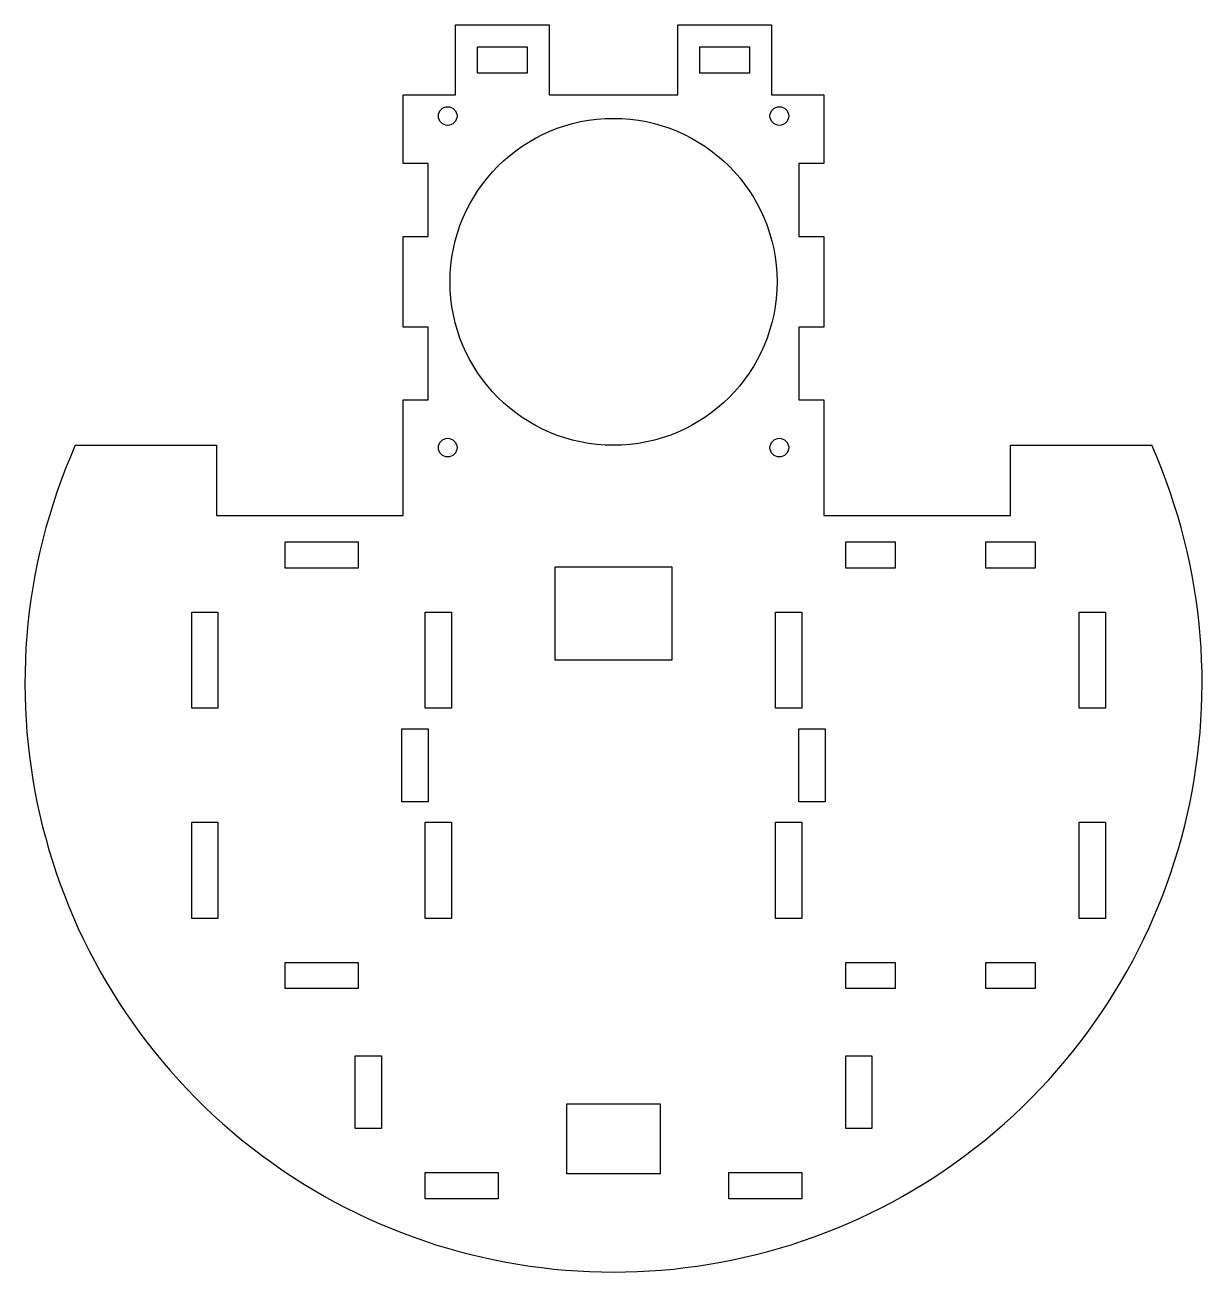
# Model space of a CAD drawing. Header units: millimetres. Extents: x -56 to 196, y -223 to 44.
import ezdxf

# ---------------------------------------------------------------- set-up
doc = ezdxf.new("R2010")
doc.units = ezdxf.units.MM

msp = doc.modelspace()

# ---------------------------------------------------------------- linework, layer by layer
at = {"color": 7, "linetype": 'Continuous', "lineweight": 25}
for p, q in [((36.68, 43.97), (56.68, 43.97)), ((36.68, 28.97), (36.68, 43.97)), ((56.68, 43.97), (56.68, 28.97)), ((84.28, 43.97), (104.28, 43.97)), ((84.28, 28.97), (84.28, 43.97)), ((104.28, 43.97), (104.28, 28.97)), ((41.38, 33.67), (41.38, 39.27)), ((41.38, 39.27), (51.98, 39.27)), ((51.98, 39.27), (51.98, 33.67)), ((88.98, 33.67), (88.98, 39.27)), ((88.98, 39.27), (99.58, 39.27)), ((99.58, 39.27), (99.58, 33.67)), ((51.98, 33.67), (41.38, 33.67)), ((99.58, 33.67), (88.98, 33.67)), ((25.48, 28.97), (36.68, 28.97)), ((25.48, 14.27), (25.48, 28.97)), ((56.68, 28.97), (84.28, 28.97)), ((104.28, 28.97), (115.48, 28.97)), ((115.48, 28.97), (115.48, 14.27)), ((30.78, 14.27), (25.48, 14.27)), ((30.78, -1.33), (30.78, 14.27)), ((110.18, 14.27), (110.18, -1.33)), ((115.48, 14.27), (110.18, 14.27)), ((25.48, -1.33), (30.78, -1.33)), ((25.48, -20.73), (25.48, -1.33)), ((110.18, -1.33), (115.48, -1.33)), ((115.48, -1.33), (115.48, -20.73)), ((30.78, -20.73), (25.48, -20.73)), ((30.78, -36.33), (30.78, -20.73)), ((110.18, -20.73), (110.18, -36.33)), ((115.48, -20.73), (110.18, -20.73)), ((25.48, -36.33), (30.78, -36.33)), ((25.48, -61.03), (25.48, -36.33)), ((110.18, -36.33), (115.48, -36.33)), ((115.48, -36.33), (115.48, -61.03)), ((-44.74, -46.03), (-14.52, -46.03)), ((-14.52, -46.03), (-14.52, -61.03)), ((155.48, -46.03), (185.69, -46.03)), ((155.48, -61.03), (155.48, -46.03)), ((-14.52, -61.03), (25.48, -61.03)), ((115.48, -61.03), (155.48, -61.03)), ((0.18, -72.33), (0.18, -66.73)), ((0.18, -66.73), (15.78, -66.73)), ((15.78, -66.73), (15.78, -72.33)), ((120.18, -72.33), (120.18, -66.73)), ((120.18, -66.73), (130.78, -66.73)), ((130.78, -66.73), (130.78, -72.33)), ((150.18, -72.33), (150.18, -66.73)), ((150.18, -66.73), (160.78, -66.73)), ((160.78, -66.73), (160.78, -72.33)), ((57.98, -92.03), (57.98, -72.03)), ((57.98, -72.03), (82.98, -72.03)), ((82.98, -72.03), (82.98, -92.03)), ((15.78, -72.33), (0.18, -72.33)), ((130.78, -72.33), (120.18, -72.33)), ((160.78, -72.33), (150.18, -72.33)), ((-19.82, -81.73), (-14.22, -81.73)), ((-19.82, -102.33), (-19.82, -81.73)), ((-14.22, -81.73), (-14.22, -102.33)), ((30.18, -81.73), (35.78, -81.73)), ((30.18, -102.33), (30.18, -81.73)), ((35.78, -81.73), (35.78, -102.33)), ((105.18, -81.73), (110.78, -81.73)), ((105.18, -102.33), (105.18, -81.73)), ((110.78, -81.73), (110.78, -102.33)), ((170.18, -81.73), (175.78, -81.73)), ((170.18, -102.33), (170.18, -81.73)), ((175.78, -81.73), (175.78, -102.33)), ((82.98, -92.03), (57.98, -92.03)), ((-14.22, -102.33), (-19.82, -102.33)), ((35.78, -102.33), (30.18, -102.33)), ((110.78, -102.33), (105.18, -102.33)), ((175.78, -102.33), (170.18, -102.33)), ((25.18, -106.73), (30.78, -106.73)), ((25.18, -122.33), (25.18, -106.73)), ((30.78, -106.73), (30.78, -122.33)), ((110.18, -122.33), (110.18, -106.73)), ((110.18, -106.73), (115.78, -106.73)), ((115.78, -106.73), (115.78, -122.33)), ((30.78, -122.33), (25.18, -122.33)), ((115.78, -122.33), (110.18, -122.33)), ((-19.82, -126.73), (-14.22, -126.73)), ((-19.82, -147.33), (-19.82, -126.73)), ((-14.22, -126.73), (-14.22, -147.33)), ((30.18, -126.73), (35.78, -126.73)), ((30.18, -147.33), (30.18, -126.73)), ((35.78, -126.73), (35.78, -147.33)), ((105.18, -126.73), (110.78, -126.73)), ((105.18, -147.33), (105.18, -126.73)), ((110.78, -126.73), (110.78, -147.33)), ((170.18, -126.73), (175.78, -126.73)), ((170.18, -147.33), (170.18, -126.73)), ((175.78, -126.73), (175.78, -147.33)), ((-14.22, -147.33), (-19.82, -147.33)), ((35.78, -147.33), (30.18, -147.33)), ((110.78, -147.33), (105.18, -147.33)), ((175.78, -147.33), (170.18, -147.33)), ((0.18, -162.33), (0.18, -156.73)), ((0.18, -156.73), (15.78, -156.73)), ((15.78, -156.73), (15.78, -162.33)), ((120.18, -162.33), (120.18, -156.73)), ((120.18, -156.73), (130.78, -156.73)), ((130.78, -156.73), (130.78, -162.33)), ((150.18, -162.33), (150.18, -156.73)), ((150.18, -156.73), (160.78, -156.73)), ((160.78, -156.73), (160.78, -162.33)), ((15.78, -162.33), (0.18, -162.33)), ((130.78, -162.33), (120.18, -162.33)), ((160.78, -162.33), (150.18, -162.33)), ((15.18, -192.33), (15.18, -176.73)), ((15.18, -176.73), (20.78, -176.73)), ((20.78, -176.73), (20.78, -192.33)), ((120.18, -176.73), (125.78, -176.73)), ((120.18, -192.33), (120.18, -176.73)), ((125.78, -176.73), (125.78, -192.33)), ((60.48, -202.03), (60.48, -187.03)), ((60.48, -187.03), (80.48, -187.03)), ((80.48, -187.03), (80.48, -202.03)), ((20.78, -192.33), (15.18, -192.33)), ((125.78, -192.33), (120.18, -192.33)), ((30.18, -207.33), (30.18, -201.73)), ((30.18, -201.73), (45.78, -201.73)), ((45.78, -201.73), (45.78, -207.33)), ((80.48, -202.03), (60.48, -202.03)), ((95.18, -201.73), (110.78, -201.73)), ((95.18, -207.33), (95.18, -201.73)), ((110.78, -201.73), (110.78, -207.33)), ((45.78, -207.33), (30.18, -207.33)), ((110.78, -207.33), (95.18, -207.33))]:
    msp.add_line(p, q, dxfattribs=at)
for centre, radius in [((34.98, 24.47), 2), ((105.98, 24.47), 2), ((70.48, -11.03), 35), ((34.98, -46.53), 2), ((105.98, -46.53), 2)]:
    msp.add_circle(centre, radius, dxfattribs=at)
msp.add_arc((70.48, -97.03), 126, 156.1238, 23.8762, dxfattribs=at)

doc.saveas('drawing.dxf')
